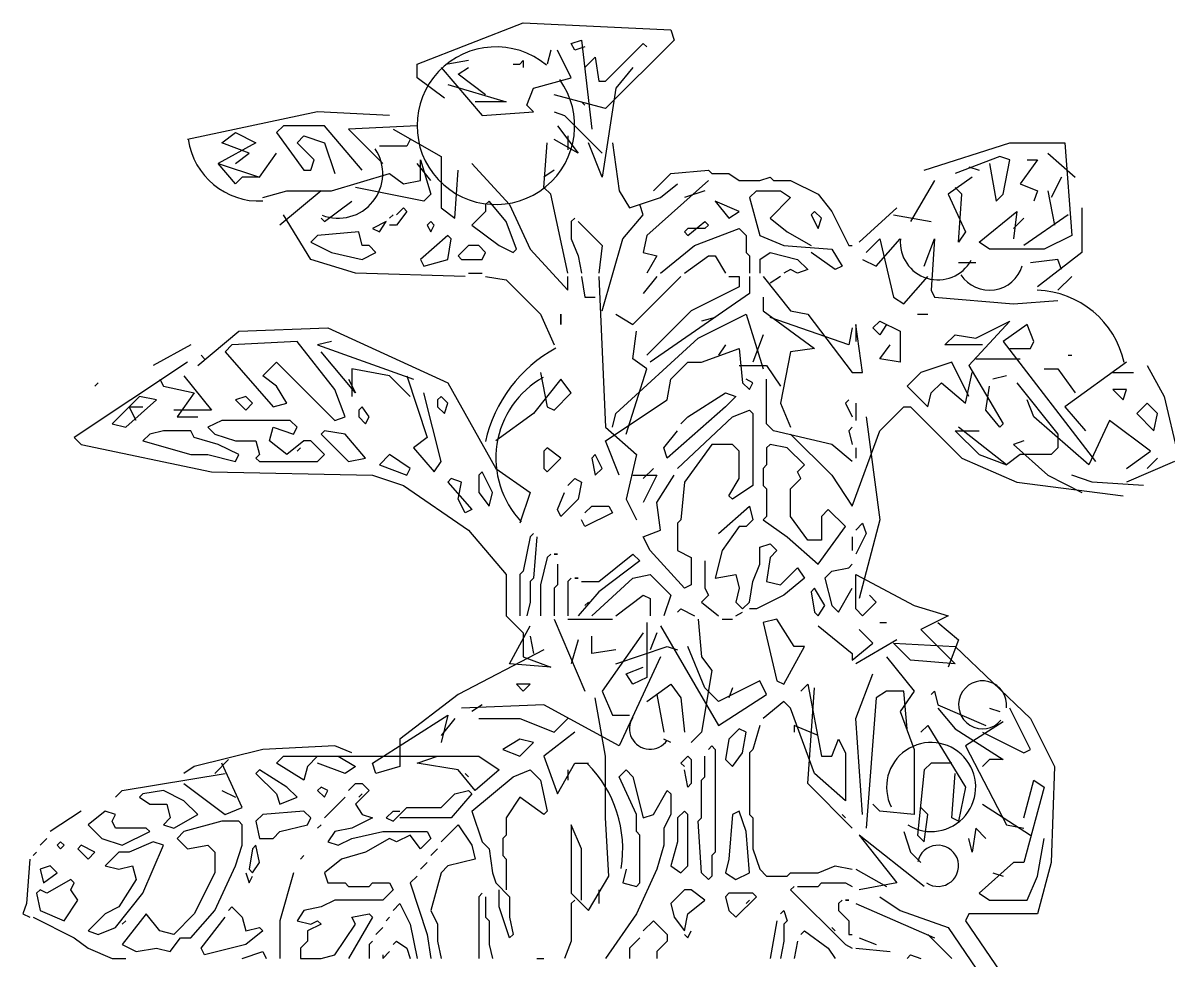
# Model space of a CAD drawing. Header units: millimetres. Extents: x 12377 to 30673, y 89761 to 101952.
# Drawn here: x 24635 to 25316, y 98455 to 99012 of the extents above; entities that cross this region are included whole.
import ezdxf

# ---------------------------------------------------------------- set-up
doc = ezdxf.new("R2010")
doc.units = ezdxf.units.MM

# ---------------------------------------------------------------- blocks, each defined once
blk = doc.blocks.new('A$C2EEF1A6D')
for p, q in [((234.35, 866.08), (297.52, 890.53)), ((297.52, 890.53), (385.15, 886.46)), ((385.15, 886.46), (387.19, 880.34)), ((326.05, 878.3), (332.17, 880.34)), ((332.17, 880.34), (338.28, 827.36)), ((387.19, 880.34), (346.43, 839.59)), ((313.83, 874.23), (311.79, 866.08)), ((326.05, 857.93), (317.9, 874.23)), ((328.09, 874.23), (326.05, 878.3)), ((334.2, 876.27), (328.09, 874.23)), ((346.43, 855.89), (368.85, 878.3)), ((368.85, 878.3), (370.89, 876.27)), ((234.35, 857.93), (234.35, 866.08)), ((264.92, 868.12), (252.69, 866.08)), ((291.41, 866.08), (295.49, 866.08)), ((295.49, 866.08), (297.52, 868.12)), ((297.52, 868.12), (297.52, 864.04)), ((334.2, 864.04), (340.32, 870.15)), ((340.32, 870.15), (342.36, 855.89)), ((248.62, 864.04), (273.07, 835.51)), ((258.8, 859.96), (264.92, 864.04)), ((275.11, 847.74), (258.8, 859.96)), ((362.73, 864.04), (352.54, 851.81)), ((250.65, 845.7), (234.35, 857.93)), ((252.69, 853.85), (287.33, 843.66)), ((299.56, 841.62), (303.64, 851.81)), ((303.64, 851.81), (326.05, 857.93)), ((342.36, 855.89), (346.43, 855.89)), ((352.54, 851.81), (344.39, 798.83)), ((346.43, 839.59), (315.86, 847.74)), ((175.25, 837.55), (97.82, 821.25)), ((218.05, 835.51), (175.25, 837.55)), ((287.33, 843.66), (268.99, 843.66)), ((273.07, 835.51), (303.64, 837.55)), ((303.64, 837.55), (299.56, 841.62)), ((315.86, 837.55), (321.98, 835.51)), ((332.17, 843.66), (334.2, 841.62)), ((321.98, 835.51), (344.39, 813.09)), ((118.19, 819.21), (126.35, 825.32)), ((126.35, 825.32), (138.57, 819.21)), ((154.88, 829.4), (150.8, 825.32)), ((150.8, 825.32), (167.1, 802.9)), ((179.33, 829.4), (154.88, 829.4)), ((201.75, 802.9), (179.33, 829.4)), ((234.35, 829.4), (193.59, 827.36)), ((193.59, 827.36), (213.97, 806.98)), ((220.09, 827.36), (248.62, 811.06)), ((317.9, 829.4), (330.13, 813.09)), ((138.57, 819.21), (116.16, 806.98)), ((134.5, 813.09), (118.19, 819.21)), ((163.03, 819.21), (167.1, 823.28)), ((173.22, 809.02), (163.03, 819.21)), ((167.1, 823.28), (179.33, 819.21)), ((179.33, 819.21), (185.44, 800.87)), ((228.24, 817.17), (211.93, 817.17)), ((230.27, 821.25), (228.24, 817.17)), ((309.75, 792.72), (311.79, 819.21)), ((330.13, 813.09), (315.86, 821.25)), ((324.01, 823.28), (324.01, 815.13)), ((344.39, 798.83), (336.24, 819.21)), ((350.51, 819.21), (354.58, 790.68)), ((535.95, 802.9), (586.89, 819.21)), ((586.89, 819.21), (619.5, 819.21)), ((619.5, 819.21), (623.58, 764.19)), ((126.35, 806.98), (134.5, 813.09)), ((140.61, 798.83), (150.8, 813.09)), ((248.62, 811.06), (248.62, 780.49)), ((580.78, 811.06), (554.29, 800.87)), ((586.89, 809.02), (580.78, 811.06)), ((609.31, 813.09), (625.61, 798.83)), ((126.35, 794.75), (116.16, 806.98)), ((116.16, 806.98), (140.61, 798.83)), ((171.18, 802.9), (173.22, 809.02)), ((242.5, 796.79), (234.35, 806.98)), ((236.39, 809.02), (242.5, 788.64)), ((236.39, 796.79), (236.39, 809.02)), ((266.96, 806.98), (289.37, 782.53)), ((562.44, 804.94), (568.55, 802.9)), ((574.67, 806.98), (578.74, 784.56)), ((582.82, 788.64), (586.89, 809.02)), ((603.2, 809.02), (593.01, 794.75)), ((597.08, 809.02), (603.2, 809.02)), ((130.42, 798.83), (126.35, 794.75)), ((140.61, 798.83), (130.42, 798.83)), ((167.1, 802.9), (171.18, 802.9)), ((183.4, 790.68), (218.05, 800.87)), ((218.05, 800.87), (226.2, 794.75)), ((226.2, 794.75), (236.39, 796.79)), ((256.77, 774.38), (258.8, 802.9)), ((315.86, 802.9), (309.75, 798.83)), ((407.57, 796.79), (370.89, 764.19)), ((374.96, 790.68), (385.15, 800.87)), ((385.15, 800.87), (407.57, 802.9)), ((407.57, 802.9), (409.6, 800.87)), ((409.6, 800.87), (419.79, 800.87)), ((419.79, 800.87), (425.91, 796.79)), ((425.91, 796.79), (438.13, 796.79)), ((438.13, 796.79), (444.25, 798.83)), ((444.25, 798.83), (446.28, 796.79)), ((446.28, 796.79), (456.47, 796.79)), ((456.47, 796.79), (472.78, 788.64)), ((542.06, 796.79), (527.8, 772.34)), ((564.48, 798.83), (550.21, 788.64)), ((617.46, 798.83), (611.35, 786.6)), ((142.65, 786.6), (156.91, 790.68)), ((177.29, 790.68), (152.84, 770.3)), ((156.91, 790.68), (183.4, 790.68)), ((238.43, 784.56), (197.67, 792.72)), ((313.83, 788.64), (309.75, 792.72)), ((354.58, 790.68), (360.7, 780.49)), ((379.04, 786.6), (389.23, 794.75)), ((405.53, 790.68), (393.3, 786.6)), ((432.02, 786.6), (436.1, 790.68)), ((436.1, 790.68), (450.36, 790.68)), ((450.36, 790.68), (456.47, 786.6)), ((558.37, 788.64), (554.29, 792.72)), ((593.01, 794.75), (603.2, 790.68)), ((603.2, 790.68), (601.16, 784.56)), ((609.31, 790.68), (613.39, 770.3)), ((179.33, 772.34), (195.63, 784.56)), ((242.5, 788.64), (238.43, 784.56)), ((277.14, 784.56), (275.11, 782.53)), ((287.33, 772.34), (277.14, 784.56)), ((324.01, 741.77), (313.83, 788.64)), ((360.7, 780.49), (379.04, 786.6)), ((425.91, 778.45), (411.64, 784.56)), ((411.64, 784.56), (419.79, 774.38)), ((432.02, 786.6), (438.13, 764.19)), ((456.47, 786.6), (444.25, 774.38)), ((472.78, 788.64), (480.93, 778.45)), ((550.21, 788.64), (560.4, 766.22)), ((556.33, 760.11), (558.37, 788.64)), ((578.74, 784.56), (582.82, 788.64)), ((171.18, 749.92), (154.88, 776.41)), ((220.09, 776.41), (218.05, 774.38)), ((218.05, 774.38), (220.09, 776.41)), ((222.12, 776.41), (226.2, 780.49)), ((228.24, 778.45), (222.12, 770.3)), ((226.2, 780.49), (228.24, 778.45)), ((248.62, 780.49), (256.77, 774.38)), ((275.11, 778.45), (266.96, 770.3)), ((275.11, 782.53), (275.11, 778.45)), ((289.37, 782.53), (301.6, 756.03)), ((356.62, 762.15), (368.85, 776.41)), ((368.85, 776.41), (366.81, 782.53)), ((419.79, 774.38), (425.91, 778.45)), ((470.74, 778.45), (468.7, 776.41)), ((468.7, 776.41), (472.78, 768.26)), ((474.81, 774.38), (470.74, 778.45)), ((480.93, 778.45), (491.12, 758.07)), ((519.65, 780.49), (497.23, 760.11)), ((517.61, 776.41), (540.02, 772.34)), ((568.55, 760.11), (590.97, 778.45)), ((590.97, 778.45), (588.93, 762.15)), ((621.54, 776.41), (595.05, 758.07)), ((629.69, 780.49), (629.69, 754)), ((177.29, 774.38), (179.33, 772.34)), ((216.01, 772.34), (207.86, 768.26)), ((211.93, 766.22), (216.01, 772.34)), ((222.12, 770.3), (218.05, 770.3)), ((242.5, 772.34), (240.46, 770.3)), ((240.46, 770.3), (242.5, 766.22)), ((244.54, 770.3), (242.5, 772.34)), ((242.5, 766.22), (244.54, 770.3)), ((266.96, 770.3), (283.26, 758.07)), ((293.45, 756.03), (287.33, 772.34)), ((328.09, 774.38), (326.05, 772.34)), ((326.05, 772.34), (328.09, 774.38)), ((326.05, 772.34), (326.05, 762.15)), ((330.13, 772.34), (344.39, 758.07)), ((395.34, 764.19), (405.53, 772.34)), ((405.53, 772.34), (407.57, 770.3)), ((407.57, 770.3), (405.53, 768.26)), ((444.25, 774.38), (454.44, 766.22)), ((472.78, 768.26), (474.81, 774.38)), ((595.05, 774.38), (588.93, 768.26)), ((175.25, 764.19), (171.18, 760.11)), ((199.71, 766.22), (175.25, 764.19)), ((201.75, 758.07), (199.71, 766.22)), ((207.86, 768.26), (211.93, 766.22)), ((252.69, 764.19), (236.39, 749.92)), ((254.73, 762.15), (252.69, 764.19)), ((370.89, 764.19), (368.85, 754)), ((395.34, 768.26), (393.3, 766.22)), ((393.3, 766.22), (395.34, 764.19)), ((405.53, 768.26), (395.34, 768.26)), ((399.41, 758.07), (425.91, 768.26)), ((425.91, 768.26), (429.98, 764.19)), ((429.98, 764.19), (429.98, 754)), ((438.13, 764.19), (452.4, 758.07)), ((454.44, 766.22), (468.7, 758.07)), ((560.4, 766.22), (556.33, 760.11)), ((623.58, 764.19), (607.27, 756.03)), ((171.18, 760.11), (183.4, 754)), ((205.82, 758.07), (201.75, 758.07)), ((209.9, 754), (205.82, 758.07)), ((252.69, 749.92), (254.73, 762.15)), ((264.92, 758.07), (258.8, 751.96)), ((271.03, 758.07), (264.92, 758.07)), ((275.11, 754), (271.03, 758.07)), ((283.26, 758.07), (291.41, 754)), ((291.41, 754), (293.45, 756.03)), ((301.6, 756.03), (324.01, 731.58)), ((326.05, 762.15), (330.13, 751.96)), ((344.39, 758.07), (342.36, 741.77)), ((344.39, 719.35), (356.62, 762.15)), ((379.04, 741.77), (399.41, 758.07)), ((452.4, 758.07), (480.93, 756.03)), ((480.93, 756.03), (487.04, 745.85)), ((491.12, 758.07), (493.15, 758.07)), ((501.31, 754), (509.46, 762.15)), ((507.42, 745.85), (521.68, 762.15)), ((509.46, 762.15), (517.61, 727.51)), ((535.95, 745.85), (542.06, 762.15)), ((542.06, 762.15), (540.02, 731.58)), ((574.67, 756.03), (568.55, 760.11)), ((607.27, 756.03), (574.67, 756.03)), ((197.67, 741.77), (171.18, 749.92)), ((183.4, 754), (201.75, 749.92)), ((201.75, 749.92), (209.9, 754)), ((236.39, 749.92), (238.43, 745.85)), ((238.43, 745.85), (252.69, 749.92)), ((258.8, 751.96), (260.84, 749.92)), ((260.84, 749.92), (273.07, 749.92)), ((273.07, 749.92), (275.11, 754)), ((330.13, 751.96), (332.17, 741.77)), ((368.85, 754), (377, 751.96)), ((377, 751.96), (370.89, 741.77)), ((393.3, 741.77), (407.57, 751.96)), ((407.57, 751.96), (411.64, 751.96)), ((411.64, 751.96), (417.76, 741.77)), ((429.98, 754), (432.02, 751.96)), ((432.02, 751.96), (432.02, 741.77)), ((438.13, 749.92), (444.25, 754)), ((438.13, 749.92), (438.13, 741.77)), ((444.25, 754), (460.55, 749.92)), ((460.55, 749.92), (466.66, 743.81)), ((482.97, 743.81), (468.7, 754)), ((499.27, 749.92), (507.42, 745.85)), ((615.42, 749.92), (599.12, 747.88)), ((629.69, 754), (603.2, 733.62)), ((617.46, 743.81), (615.42, 749.92)), ((456.47, 743.81), (452.4, 741.77)), ((460.55, 741.77), (456.47, 743.81)), ((466.66, 743.81), (460.55, 741.77)), ((487.04, 745.85), (482.97, 743.81)), ((566.52, 747.88), (556.33, 747.88)), ((262.88, 739.73), (197.67, 741.77)), ((264.92, 741.77), (273.07, 741.77)), ((275.11, 739.73), (287.33, 737.69)), ((287.33, 737.69), (307.71, 717.32)), ((324.01, 731.58), (324.01, 739.73)), ((332.17, 739.73), (334.2, 727.51)), ((342.36, 739.73), (346.43, 650.07)), ((362.73, 711.2), (391.26, 739.73)), ((377, 739.73), (368.85, 729.54)), ((419.79, 739.73), (425.91, 739.73)), ((425.91, 739.73), (425.91, 733.62)), ((432.02, 739.73), (432.02, 729.54)), ((440.17, 739.73), (456.47, 719.35)), ((450.36, 739.73), (444.25, 735.66)), ((523.72, 723.43), (537.99, 739.73)), ((623.58, 739.73), (615.42, 731.58)), ((432.02, 729.54), (372.92, 688.79)), ((425.91, 733.62), (397.38, 719.35)), ((540.02, 731.58), (542.06, 727.51)), ((334.2, 727.51), (340.32, 727.51)), ((440.17, 727.51), (440.17, 719.35)), ((517.61, 727.51), (523.72, 723.43)), ((542.06, 727.51), (588.93, 723.43)), ((588.93, 723.43), (615.42, 725.47)), ((307.71, 717.32), (315.86, 698.98)), ((319.94, 717.32), (319.94, 711.2)), ((319.94, 711.2), (319.94, 717.32)), ((352.54, 717.32), (362.73, 711.2)), ((397.38, 719.35), (370.89, 692.86)), ((401.45, 703.05), (429.98, 717.32)), ((411.64, 715.28), (403.49, 713.24)), ((429.98, 717.32), (440.17, 684.71)), ((440.17, 719.35), (470.74, 696.94)), ((491.12, 698.98), (444.25, 715.28)), ((456.47, 719.35), (466.66, 717.32)), ((466.66, 717.32), (493.15, 682.67)), ((531.87, 717.32), (537.99, 717.32)), ((128.38, 707.13), (181.37, 709.16)), ((181.37, 709.16), (252.69, 676.56)), ((493.15, 709.16), (491.12, 698.98)), ((499.27, 682.67), (495.19, 711.2)), ((495.19, 711.2), (495.19, 701.01)), ((505.38, 709.16), (509.46, 713.24)), ((509.46, 705.09), (505.38, 709.16)), ((509.46, 713.24), (521.68, 707.13)), ((513.53, 711.2), (509.46, 705.09)), ((586.89, 713.24), (562.44, 686.75)), ((566.52, 703.05), (586.89, 713.24)), ((597.08, 711.2), (582.82, 701.01)), ((601.16, 701.01), (597.08, 711.2)), ((103.93, 686.75), (128.38, 707.13)), ((352.54, 658.22), (401.45, 703.05)), ((362.73, 690.82), (364.77, 707.13)), ((440.17, 705.09), (434.06, 688.79)), ((521.68, 707.13), (521.68, 688.79)), ((548.18, 698.98), (554.29, 705.09)), ((554.29, 705.09), (566.52, 703.05)), ((99.85, 698.98), (77.44, 686.75)), ((124.31, 698.98), (120.23, 694.9)), ((120.23, 694.9), (148.76, 662.29)), ((163.03, 701.01), (124.31, 698.98)), ((185.44, 672.48), (163.03, 701.01)), ((183.4, 701.01), (175.25, 698.98)), ((175.25, 698.98), (232.31, 678.6)), ((197.67, 670.45), (177.29, 694.9)), ((403.49, 688.79), (425.91, 696.94)), ((417.76, 698.98), (413.68, 692.86)), ((425.91, 696.94), (427.94, 676.56)), ((456.47, 694.9), (450.36, 664.33)), ((470.74, 696.94), (456.47, 694.9)), ((509.46, 690.82), (515.57, 698.98)), ((570.59, 698.98), (548.18, 698.98)), ((582.82, 701.01), (637.84, 629.69)), ((586.89, 696.94), (599.12, 696.94)), ((599.12, 696.94), (601.16, 701.01)), ((97.82, 688.79), (30.57, 643.95)), ((105.97, 692.86), (108.01, 690.82)), ((142.65, 680.63), (150.8, 688.79)), ((150.8, 688.79), (185.44, 654.14)), ((370.89, 684.71), (362.73, 690.82)), ((385.15, 678.6), (395.34, 688.79)), ((395.34, 688.79), (403.49, 688.79)), ((521.68, 688.79), (509.46, 690.82)), ((552.25, 688.79), (533.91, 682.67)), ((562.44, 668.41), (552.25, 688.79)), ((566.52, 690.82), (593.01, 690.82)), ((656.18, 688.79), (619.5, 662.29)), ((621.54, 692.86), (623.58, 692.86)), ((218.05, 680.63), (195.63, 684.71)), ((195.63, 684.71), (195.63, 668.41)), ((307.71, 682.67), (311.79, 662.29)), ((358.66, 645.99), (370.89, 684.71)), ((425.91, 686.75), (442.21, 686.75)), ((442.21, 686.75), (450.36, 674.52)), ((493.15, 682.67), (499.27, 682.67)), ((533.91, 682.67), (525.76, 674.52)), ((560.4, 664.33), (564.48, 682.67)), ((562.44, 686.75), (582.82, 652.11)), ((607.27, 684.71), (615.42, 684.71)), ((615.42, 684.71), (625.61, 670.45)), ((648.03, 682.67), (660.26, 682.67)), ((668.41, 686.75), (678.6, 668.41)), ((42.79, 674.52), (44.83, 676.56)), ((81.51, 678.6), (83.55, 674.52)), ((83.55, 674.52), (101.89, 670.45)), ((95.78, 680.63), (112.08, 660.26)), ((150.8, 674.52), (142.65, 680.63)), ((156.91, 664.33), (150.8, 674.52)), ((193.59, 678.6), (197.67, 670.45)), ((230.27, 668.41), (218.05, 680.63)), ((228.24, 680.63), (240.46, 643.95)), ((252.69, 676.56), (281.22, 625.61)), ((319.94, 678.6), (303.64, 658.22)), ((326.05, 670.45), (319.94, 678.6)), ((383.11, 666.37), (385.15, 678.6)), ((427.94, 676.56), (432.02, 672.48)), ((434.06, 676.56), (429.98, 678.6)), ((432.02, 672.48), (434.06, 676.56)), ((442.21, 652.11), (442.21, 678.6)), ((525.76, 674.52), (537.99, 662.29)), ((540.02, 670.45), (546.14, 676.56)), ((546.14, 676.56), (560.4, 664.33)), ((572.63, 660.26), (574.67, 674.52)), ((584.86, 680.63), (576.71, 678.6)), ((590.97, 676.56), (615.42, 645.99)), ((69.29, 668.41), (52.98, 652.11)), ((79.48, 666.37), (69.29, 668.41)), ((101.89, 670.45), (91.7, 656.18)), ((132.46, 668.41), (126.35, 666.37)), ((136.53, 664.33), (132.46, 668.41)), ((191.56, 656.18), (185.44, 672.48)), ((248.62, 629.69), (238.43, 670.45)), ((248.62, 668.41), (246.58, 666.37)), ((252.69, 664.33), (248.62, 668.41)), ((315.86, 660.26), (326.05, 670.45)), ((395.34, 656.18), (417.76, 670.45)), ((417.76, 670.45), (423.87, 668.41)), ((423.87, 668.41), (417.76, 662.29)), ((537.99, 662.29), (540.02, 670.45)), ((656.18, 672.48), (648.03, 672.48)), ((648.03, 672.48), (654.14, 666.37)), ((654.14, 666.37), (656.18, 672.48)), ((678.6, 668.41), (686.75, 633.76)), ((61.13, 650.07), (79.48, 666.37)), ((63.17, 662.29), (71.32, 662.29)), ((67.25, 654.14), (63.17, 662.29)), ((126.35, 666.37), (132.46, 660.26)), ((132.46, 660.26), (136.53, 664.33)), ((148.76, 662.29), (156.91, 664.33)), ((201.75, 662.29), (199.71, 660.26)), ((205.82, 656.18), (201.75, 662.29)), ((246.58, 666.37), (246.58, 662.29)), ((246.58, 662.29), (250.65, 658.22)), ((250.65, 658.22), (252.69, 664.33)), ((311.79, 662.29), (315.86, 660.26)), ((346.43, 641.92), (383.11, 666.37)), ((417.76, 662.29), (383.11, 631.73)), ((450.36, 664.33), (456.47, 650.07)), ((491.12, 666.37), (489.08, 664.33)), ((489.08, 664.33), (491.12, 666.37)), ((489.08, 664.33), (493.15, 656.18)), ((495.19, 664.33), (495.19, 654.14)), ((509.46, 648.03), (523.72, 662.29)), ((523.72, 662.29), (527.8, 662.29)), ((527.8, 662.29), (558.37, 631.73)), ((601.16, 656.18), (597.08, 666.37)), ((619.5, 662.29), (631.73, 648.03)), ((668.41, 664.33), (662.29, 658.22)), ((674.52, 658.22), (668.41, 664.33)), ((112.08, 660.26), (89.66, 660.26)), ((91.7, 656.18), (103.93, 656.18)), ((118.19, 654.14), (110.04, 650.07)), ((158.95, 654.14), (118.19, 654.14)), ((163.03, 650.07), (158.95, 654.14)), ((185.44, 654.14), (191.56, 656.18)), ((199.71, 660.26), (199.71, 656.18)), ((199.71, 656.18), (203.78, 652.11)), ((203.78, 652.11), (205.82, 656.18)), ((303.64, 658.22), (281.22, 641.92)), ((350.51, 650.07), (352.54, 658.22)), ((389.23, 625.61), (421.83, 656.18)), ((391.26, 652.11), (395.34, 656.18)), ((421.83, 656.18), (432.02, 660.26)), ((432.02, 660.26), (434.06, 658.22)), ((434.06, 658.22), (434.06, 615.42)), ((501.31, 656.18), (509.46, 595.05)), ((580.78, 650.07), (572.63, 660.26)), ((633.77, 627.65), (601.16, 656.18)), ((645.99, 654.14), (633.77, 627.65)), ((670.45, 635.8), (645.99, 654.14)), ((662.29, 658.22), (672.48, 648.03)), ((672.48, 648.03), (674.52, 658.22)), ((52.98, 652.11), (61.13, 650.07)), ((83.55, 648.03), (75.4, 645.99)), ((99.85, 648.03), (83.55, 648.03)), ((101.89, 643.95), (99.85, 648.03)), ((110.04, 650.07), (114.12, 645.99)), ((146.72, 641.92), (148.76, 650.07)), ((148.76, 650.07), (160.99, 645.99)), ((160.99, 645.99), (163.03, 650.07)), ((179.33, 648.03), (177.29, 645.99)), ((191.56, 645.99), (179.33, 648.03)), ((346.43, 650.07), (364.77, 633.76)), ((381.07, 637.84), (389.23, 648.03)), ((446.28, 648.03), (442.21, 652.11)), ((480.93, 639.88), (446.28, 648.03)), ((493.15, 650.07), (491.12, 648.03)), ((491.12, 648.03), (493.15, 650.07)), ((491.12, 648.03), (493.15, 639.88)), ((493.15, 603.2), (509.46, 648.03)), ((554.29, 648.03), (568.55, 633.76)), ((554.29, 648.03), (568.55, 648.03)), ((584.86, 627.65), (556.33, 650.07)), ((582.82, 652.11), (580.78, 650.07)), ((30.57, 643.95), (34.64, 639.88)), ((75.4, 645.99), (71.32, 641.92)), ((71.32, 641.92), (99.85, 633.76)), ((116.16, 639.88), (101.89, 643.95)), ((114.12, 645.99), (126.35, 641.92)), ((126.35, 641.92), (138.57, 641.92)), ((138.57, 641.92), (140.61, 633.76)), ((156.91, 633.76), (146.72, 641.92)), ((167.1, 641.92), (156.91, 633.76)), ((171.18, 641.92), (167.1, 641.92)), ((179.33, 633.76), (171.18, 641.92)), ((177.29, 645.99), (193.59, 629.69)), ((203.78, 631.73), (191.56, 645.99)), ((240.46, 643.95), (232.31, 637.84)), ((354.58, 621.54), (346.43, 641.92)), ((456.47, 645.99), (480.93, 621.54)), ((595.05, 641.92), (588.93, 639.88)), ((615.42, 645.99), (615.42, 637.84)), ((34.64, 639.88), (112.08, 623.58)), ((99.85, 633.76), (110.04, 633.76)), ((110.04, 633.76), (126.35, 629.69)), ((128.38, 633.76), (116.16, 639.88)), ((126.35, 629.69), (128.38, 633.76)), ((140.61, 633.76), (138.57, 631.73)), ((165.06, 637.84), (163.03, 635.8)), ((163.03, 635.8), (165.06, 637.84)), ((175.25, 629.69), (179.33, 633.76)), ((218.05, 633.76), (211.93, 627.65)), ((230.27, 625.61), (218.05, 633.76)), ((232.31, 637.84), (244.54, 623.58)), ((311.79, 637.84), (309.75, 635.8)), ((309.75, 635.8), (309.75, 625.61)), ((319.94, 631.73), (311.79, 637.84)), ((340.32, 633.76), (338.28, 631.73)), ((344.39, 625.61), (340.32, 633.76)), ((364.77, 633.76), (358.66, 607.27)), ((383.11, 631.73), (381.07, 637.84)), ((409.6, 639.88), (393.3, 617.46)), ((421.83, 639.88), (409.6, 639.88)), ((425.91, 635.8), (421.83, 639.88)), ((425.91, 619.5), (425.91, 635.8)), ((444.25, 639.88), (442.21, 637.84)), ((442.21, 637.84), (442.21, 627.65)), ((454.44, 637.84), (444.25, 639.88)), ((464.63, 627.65), (454.44, 637.84)), ((493.15, 629.69), (480.93, 639.88)), ((495.19, 637.84), (495.19, 631.73)), ((568.55, 633.76), (584.86, 627.65)), ((593.01, 633.76), (584.86, 627.65)), ((588.93, 639.88), (609.31, 621.54)), ((605.24, 633.76), (593.01, 633.76)), ((611.35, 633.76), (605.24, 633.76)), ((615.42, 637.84), (611.35, 633.76)), ((656.18, 625.61), (670.45, 635.8)), ((138.57, 631.73), (140.61, 629.69)), ((140.61, 629.69), (175.25, 629.69)), ((193.59, 629.69), (203.78, 631.73)), ((211.93, 627.65), (228.24, 621.54)), ((244.54, 623.58), (248.62, 629.69)), ((311.79, 623.58), (319.94, 631.73)), ((338.28, 631.73), (340.32, 621.54)), ((442.21, 627.65), (440.17, 625.61)), ((460.55, 623.58), (464.63, 627.65)), ((558.37, 631.73), (590.97, 617.46)), ((684.71, 629.69), (656.18, 617.46)), ((674.52, 631.73), (668.41, 625.61)), ((112.08, 623.58), (207.86, 621.54)), ((207.86, 621.54), (226.2, 615.42)), ((228.24, 621.54), (230.27, 625.61)), ((273.07, 623.58), (271.03, 621.54)), ((271.03, 621.54), (271.03, 611.35)), ((279.18, 611.35), (273.07, 623.58)), ((281.22, 625.61), (301.6, 611.35)), ((309.75, 625.61), (311.79, 623.58)), ((340.32, 621.54), (344.39, 625.61)), ((362.73, 621.54), (377, 621.54)), ((374.96, 625.61), (368.85, 619.5)), ((377, 621.54), (368.85, 605.24)), ((377, 605.24), (387.19, 621.54)), ((440.17, 625.61), (440.17, 615.42)), ((462.59, 619.5), (460.55, 623.58)), ((480.93, 621.54), (493.15, 603.2)), ((609.31, 621.54), (629.69, 611.35)), ((635.8, 617.46), (623.58, 621.54)), ((226.2, 615.42), (264.92, 588.93)), ((254.73, 619.5), (252.69, 617.46)), ((252.69, 617.46), (266.96, 601.16)), ((260.84, 617.46), (254.73, 619.5)), ((258.8, 607.27), (260.84, 617.46)), ((324.01, 615.42), (328.09, 619.5)), ((328.09, 619.5), (332.17, 617.46)), ((332.17, 617.46), (330.13, 607.27)), ((393.3, 617.46), (391.26, 595.05)), ((419.79, 609.31), (425.91, 619.5)), ((434.06, 615.42), (421.83, 607.27)), ((440.17, 615.42), (442.21, 613.39)), ((442.21, 613.39), (442.21, 597.08)), ((456.47, 613.39), (462.59, 619.5)), ((456.47, 597.08), (456.47, 613.39)), ((590.97, 617.46), (654.14, 609.31)), ((666.37, 615.42), (635.8, 617.46)), ((262.88, 599.12), (258.8, 607.27)), ((271.03, 611.35), (277.14, 603.2)), ((277.14, 603.2), (279.18, 611.35)), ((301.6, 611.35), (295.49, 593.01)), ((317.9, 601.16), (321.98, 611.35)), ((330.13, 607.27), (319.94, 597.08)), ((358.66, 607.27), (364.77, 595.05)), ((421.83, 607.27), (419.79, 609.31)), ((266.96, 601.16), (262.88, 599.12)), ((319.94, 597.08), (317.9, 601.16)), ((334.2, 599.12), (338.28, 603.2)), ((338.28, 603.2), (348.47, 603.2)), ((348.47, 603.2), (350.51, 599.12)), ((379.04, 588.93), (377, 605.24)), ((413.68, 586.89), (432.02, 603.2)), ((432.02, 603.2), (434.06, 595.05)), ((478.89, 601.16), (474.81, 597.08)), ((489.08, 590.97), (478.89, 601.16)), ((334.2, 590.97), (332.17, 595.05)), ((350.51, 599.12), (334.2, 590.97)), ((391.26, 595.05), (389.23, 593.01)), ((389.23, 593.01), (389.23, 576.71)), ((434.06, 595.05), (429.98, 590.97)), ((442.21, 597.08), (440.17, 595.05)), ((440.17, 595.05), (454.44, 584.86)), ((466.66, 582.82), (456.47, 597.08)), ((474.81, 597.08), (474.81, 582.82)), ((495.19, 588.93), (499.27, 593.01)), ((509.46, 595.05), (497.23, 548.18)), ((499.27, 593.01), (501.31, 586.89)), ((264.92, 588.93), (287.33, 562.44)), ((303.64, 586.89), (301.6, 584.86)), ((301.6, 584.86), (303.64, 586.89)), ((368.85, 584.86), (379.04, 588.93)), ((425.91, 590.97), (415.72, 576.71)), ((429.98, 590.97), (425.91, 590.97)), ((472.78, 568.55), (489.08, 590.97)), ((501.31, 586.89), (495.19, 574.67)), ((301.6, 584.86), (297.52, 564.48)), ((305.67, 584.86), (303.64, 560.4)), ((372.92, 576.71), (368.85, 584.86)), ((438.13, 578.74), (444.25, 580.78)), ((444.25, 580.78), (448.32, 576.71)), ((454.44, 584.86), (472.78, 568.55)), ((474.81, 582.82), (466.66, 582.82)), ((493.15, 584.86), (493.15, 576.71)), ((311.79, 572.63), (307.71, 556.33)), ((313.83, 574.67), (311.79, 572.63)), ((311.79, 572.63), (313.83, 574.67)), ((317.9, 574.67), (315.86, 574.67)), ((315.86, 574.67), (317.9, 574.67)), ((342.36, 558.37), (362.73, 574.67)), ((362.73, 574.67), (366.81, 570.59)), ((393.3, 554.29), (372.92, 576.71)), ((389.23, 576.71), (397.38, 572.63)), ((397.38, 572.63), (397.38, 556.33)), ((415.72, 576.71), (411.64, 560.4)), ((438.13, 568.55), (438.13, 578.74)), ((444.25, 572.63), (442.21, 558.37)), ((448.32, 576.71), (444.25, 572.63)), ((317.9, 568.55), (317.9, 556.33)), ((366.81, 570.59), (342.36, 552.25)), ((405.53, 570.59), (405.53, 554.29)), ((434.06, 558.37), (438.13, 568.55)), ((450.36, 556.33), (460.55, 566.52)), ((460.55, 566.52), (464.63, 560.4)), ((480.93, 564.48), (491.12, 566.52)), ((491.12, 566.52), (493.15, 568.55)), ((287.33, 562.44), (287.33, 537.99)), ((297.52, 564.48), (295.49, 562.44)), ((295.49, 562.44), (295.49, 537.99)), ((303.64, 560.4), (301.6, 558.37)), ((301.6, 558.37), (301.6, 546.14)), ((326.05, 560.4), (324.01, 558.37)), ((324.01, 558.37), (326.05, 560.4)), ((324.01, 558.37), (324.01, 537.99)), ((330.13, 560.4), (328.09, 560.4)), ((328.09, 560.4), (330.13, 560.4)), ((332.17, 558.37), (342.36, 558.37)), ((338.28, 537.99), (362.73, 560.4)), ((362.73, 560.4), (372.92, 562.44)), ((372.92, 562.44), (385.15, 550.21)), ((411.64, 560.4), (423.87, 562.44)), ((423.87, 562.44), (425.91, 554.29)), ((432.02, 546.14), (434.06, 558.37)), ((442.21, 558.37), (450.36, 556.33)), ((464.63, 560.4), (452.4, 550.21)), ((476.85, 560.4), (480.93, 564.48)), ((476.85, 560.4), (480.93, 544.1)), ((495.19, 562.44), (529.84, 544.1)), ((495.19, 542.06), (495.19, 562.44)), ((307.71, 556.33), (307.71, 537.99)), ((317.9, 556.33), (315.86, 554.29)), ((315.86, 554.29), (315.86, 537.99)), ((342.36, 552.25), (330.13, 537.99)), ((397.38, 556.33), (393.3, 554.29)), ((405.53, 554.29), (407.57, 550.21)), ((425.91, 554.29), (423.87, 546.14)), ((470.74, 554.29), (468.7, 552.25)), ((468.7, 552.25), (470.74, 540.02)), ((476.85, 544.1), (470.74, 554.29)), ((485, 540.02), (493.15, 554.29)), ((301.6, 546.14), (299.56, 537.99)), ((336.24, 546.14), (334.2, 544.1)), ((334.2, 544.1), (336.24, 546.14)), ((352.54, 537.99), (368.85, 550.21)), ((368.85, 550.21), (372.92, 548.18)), ((372.92, 548.18), (372.92, 537.99)), ((385.15, 550.21), (381.07, 537.99)), ((407.57, 550.21), (403.49, 546.14)), ((403.49, 546.14), (413.68, 537.99)), ((423.87, 546.14), (427.94, 542.06)), ((427.94, 542.06), (432.02, 546.14)), ((452.4, 550.21), (436.1, 542.06)), ((507.42, 546.14), (499.27, 537.99)), ((503.34, 550.21), (507.42, 546.14)), ((287.33, 537.99), (297.52, 527.8)), ((389.23, 540.02), (391.26, 542.06)), ((391.26, 542.06), (399.41, 537.99)), ((423.87, 537.99), (427.94, 540.02)), ((436.1, 542.06), (432.02, 542.06)), ((470.74, 540.02), (472.78, 537.99)), ((472.78, 537.99), (476.85, 544.1)), ((480.93, 544.1), (485, 540.02)), ((499.27, 537.99), (495.19, 542.06)), ((529.84, 544.1), (550.21, 537.99)), ((550.21, 537.99), (533.91, 529.84)), ((289.37, 509.46), (301.6, 531.87)), ((315.86, 535.95), (334.2, 493.15)), ((324.01, 535.95), (350.51, 535.95)), ((370.89, 533.91), (370.89, 501.31)), ((379.04, 531.87), (413.68, 472.78)), ((401.45, 535.95), (403.49, 513.53)), ((415.72, 535.95), (421.83, 535.95)), ((448.32, 535.95), (440.17, 533.91)), ((440.17, 533.91), (448.32, 499.27)), ((458.51, 519.65), (448.32, 535.95)), ((472.78, 531.87), (493.15, 515.57)), ((509.46, 533.91), (513.53, 533.91)), ((544.1, 533.91), (556.33, 523.72)), ((297.52, 527.8), (297.52, 513.53)), ((301.6, 525.76), (303.64, 515.57)), ((338.28, 515.57), (338.28, 525.76)), ((368.85, 527.8), (344.39, 493.15)), ((377, 527.8), (372.92, 517.61)), ((505.38, 521.68), (497.23, 529.84)), ((533.91, 529.84), (554.29, 509.46)), ((309.75, 517.61), (258.8, 491.12)), ((330.13, 523.72), (326.05, 509.46)), ((352.54, 517.61), (338.28, 515.57)), ((352.54, 509.46), (383.11, 519.65)), ((383.11, 519.65), (389.23, 517.61)), ((405.53, 495.19), (395.34, 519.65)), ((452.4, 497.23), (464.63, 519.65)), ((464.63, 519.65), (458.51, 519.65)), ((493.15, 511.5), (505.38, 521.68)), ((519.65, 523.72), (495.19, 509.46)), ((517.61, 521.68), (554.29, 519.65)), ((527.8, 511.5), (517.61, 521.68)), ((556.33, 523.72), (550.21, 507.42)), ((554.29, 519.65), (599.12, 476.85)), ((297.52, 513.53), (313.83, 507.42)), ((379.04, 513.53), (354.58, 460.55)), ((403.49, 513.53), (409.6, 505.38)), ((493.15, 515.57), (493.15, 511.5)), ((513.53, 513.53), (529.84, 493.15)), ((554.29, 509.46), (527.8, 511.5)), ((313.83, 507.42), (289.37, 509.46)), ((358.66, 503.34), (368.85, 507.42)), ((409.6, 505.38), (403.49, 468.7)), ((301.6, 497.23), (293.45, 497.23)), ((293.45, 497.23), (297.52, 493.15)), ((297.52, 493.15), (301.6, 497.23)), ((362.73, 497.23), (358.66, 503.34)), ((370.89, 501.31), (362.73, 497.23)), ((370.89, 487.04), (385.15, 497.23)), ((385.15, 497.23), (391.26, 489.08)), ((438.13, 499.27), (413.68, 487.04)), ((442.21, 491.12), (438.13, 499.27)), ((448.32, 499.27), (452.4, 497.23)), ((462.59, 493.15), (466.66, 497.23)), ((466.66, 497.23), (474.81, 454.44)), ((495.19, 476.85), (505.38, 503.34)), ((258.8, 491.12), (224.16, 464.63)), ((344.39, 493.15), (350.51, 478.89)), ((377, 491.12), (381.07, 468.7)), ((413.68, 487.04), (405.53, 495.19)), ((413.68, 472.78), (442.21, 491.12)), ((421.83, 495.19), (419.79, 489.08)), ((466.66, 438.13), (470.74, 495.19)), ((513.53, 493.15), (507.42, 489.08)), ((523.72, 493.15), (513.53, 493.15)), ((529.84, 493.15), (521.68, 480.93)), ((525.76, 470.74), (523.72, 493.15)), ((540.02, 491.12), (542.06, 493.15)), ((542.06, 493.15), (544.1, 485)), ((309.75, 485), (260.84, 482.97)), ((273.07, 485), (266.96, 480.93)), ((354.58, 460.55), (309.75, 485)), ((346.43, 454.44), (340.32, 489.08)), ((391.26, 489.08), (393.3, 468.7)), ((452.4, 487.04), (440.17, 476.85)), ((456.47, 482.97), (452.4, 487.04)), ((507.42, 489.08), (501.31, 411.64)), ((544.1, 485), (572.63, 472.78)), ((207.86, 450.36), (252.69, 478.89)), ((252.69, 478.89), (248.62, 462.59)), ((256.77, 476.85), (248.62, 466.66)), ((271.03, 476.85), (295.49, 476.85)), ((295.49, 476.85), (315.86, 468.7)), ((315.86, 468.7), (324.01, 476.85)), ((350.51, 478.89), (360.7, 478.89)), ((470.74, 444.25), (456.47, 482.97)), ((499.27, 419.79), (495.19, 476.85)), ((521.68, 480.93), (529.84, 458.51)), ((544.1, 482.97), (554.29, 470.74)), ((574.67, 482.97), (580.78, 480.93)), ((599.12, 458.51), (586.89, 482.97)), ((599.12, 476.85), (613.39, 448.32)), ((425.91, 470.74), (419.79, 464.63)), ((429.98, 468.7), (425.91, 470.74)), ((438.13, 472.78), (434.06, 458.51)), ((472.78, 466.66), (458.51, 472.78)), ((458.51, 472.78), (458.51, 468.7)), ((533.91, 468.7), (537.99, 472.78)), ((537.99, 472.78), (560.4, 436.1)), ((554.29, 470.74), (582.82, 452.4)), ((582.82, 474.81), (560.4, 460.55)), ((224.16, 464.63), (224.16, 448.32)), ((295.49, 464.63), (285.3, 458.51)), ((303.64, 462.59), (295.49, 464.63)), ((328.09, 468.7), (309.75, 454.44)), ((385.15, 462.59), (381.07, 464.63)), ((403.49, 468.7), (397.38, 462.59)), ((419.79, 464.63), (417.76, 452.4)), ((427.94, 456.47), (429.98, 468.7)), ((480.93, 454.44), (485, 464.63)), ((485, 464.63), (489.08, 456.47)), ((570.59, 468.7), (595.05, 456.47)), ((142.65, 458.51), (101.89, 448.32)), ((185.44, 460.55), (142.65, 458.51)), ((195.63, 456.47), (185.44, 460.55)), ((285.3, 458.51), (295.49, 454.44)), ((295.49, 454.44), (303.64, 462.59)), ((407.57, 458.51), (409.6, 460.55)), ((409.6, 460.55), (411.64, 458.51)), ((411.64, 458.51), (411.64, 397.38)), ((421.83, 448.32), (427.94, 456.47)), ((434.06, 458.51), (432.02, 456.47)), ((432.02, 456.47), (432.02, 419.79)), ((489.08, 456.47), (489.08, 427.94)), ((529.84, 458.51), (529.84, 419.79)), ((560.4, 460.55), (584.86, 413.68)), ((595.05, 456.47), (599.12, 458.51)), ((122.27, 452.4), (114.12, 444.25)), ((130.42, 423.87), (118.19, 450.36)), ((150.8, 450.36), (154.88, 454.44)), ((167.1, 440.17), (150.8, 450.36)), ((154.88, 454.44), (271.03, 454.44)), ((175.25, 454.44), (169.14, 448.32)), ((191.56, 444.25), (175.25, 450.36)), ((187.48, 454.44), (197.67, 448.32)), ((209.9, 444.25), (207.86, 450.36)), ((234.35, 450.36), (246.58, 454.44)), ((258.8, 446.28), (234.35, 450.36)), ((271.03, 454.44), (283.26, 446.28)), ((309.75, 454.44), (317.9, 432.02)), ((317.9, 432.02), (328.09, 450.36)), ((328.09, 450.36), (336.24, 450.36)), ((346.43, 417.75), (346.43, 454.44)), ((391.26, 450.36), (395.34, 454.44)), ((393.3, 448.32), (391.26, 450.36)), ((391.26, 450.36), (393.3, 448.32)), ((395.34, 454.44), (397.38, 452.4)), ((397.38, 452.4), (397.38, 438.13)), ((405.53, 442.21), (405.53, 454.44)), ((417.76, 452.4), (421.83, 448.32)), ((474.81, 454.44), (480.93, 454.44)), ((540.02, 450.36), (535.95, 446.28)), ((552.25, 450.36), (540.02, 450.36)), ((574.67, 452.4), (570.59, 448.32)), ((582.82, 452.4), (574.67, 452.4)), ((59.1, 434.06), (120.23, 444.25)), ((101.89, 448.32), (95.78, 444.25)), ((140.61, 446.28), (138.57, 444.25)), ((138.57, 444.25), (150.8, 432.02)), ((156.91, 436.1), (140.61, 446.28)), ((169.14, 448.32), (167.1, 440.17)), ((197.67, 448.32), (191.56, 444.25)), ((224.16, 448.32), (209.9, 444.25)), ((268.99, 434.06), (258.8, 446.28)), ((264.92, 442.21), (262.88, 444.25)), ((262.88, 444.25), (264.92, 442.21)), ((283.26, 446.28), (268.99, 434.06)), ((291.41, 442.21), (301.6, 446.28)), ((301.6, 446.28), (307.71, 440.17)), ((324.01, 446.28), (324.01, 440.17)), ((354.58, 442.21), (358.66, 446.28)), ((358.66, 446.28), (362.73, 442.21)), ((395.34, 436.1), (393.3, 446.28)), ((489.08, 427.94), (470.74, 444.25)), ((535.95, 446.28), (531.87, 407.57)), ((552.25, 417.75), (554.29, 444.25)), ((613.39, 448.32), (611.35, 391.26)), ((95.78, 438.13), (120.23, 419.79)), ((163.03, 429.98), (156.91, 436.1)), ((177.29, 436.1), (175.25, 434.06)), ((181.37, 434.06), (177.29, 436.1)), ((193.59, 434.06), (197.67, 438.13)), ((197.67, 438.13), (201.75, 438.13)), ((201.75, 438.13), (205.82, 434.06)), ((266.96, 421.83), (291.41, 442.21)), ((307.71, 440.17), (311.79, 421.83)), ((364.77, 419.79), (354.58, 442.21)), ((362.73, 442.21), (368.85, 417.75)), ((397.38, 438.13), (395.34, 436.1)), ((403.49, 440.17), (405.53, 442.21)), ((403.49, 417.75), (403.49, 440.17)), ((493.15, 411.64), (466.66, 438.13)), ((560.4, 436.1), (556.33, 415.72)), ((595.05, 417.75), (601.16, 440.17)), ((607.27, 436.1), (595.05, 391.26)), ((601.16, 440.17), (607.27, 436.1)), ((55.02, 429.98), (59.1, 434.06)), ((71.32, 432.02), (69.29, 429.98)), ((69.29, 429.98), (75.4, 425.91)), ((83.55, 434.06), (71.32, 432.02)), ((95.78, 427.94), (83.55, 434.06)), ((118.19, 434.06), (126.35, 429.98)), ((150.8, 432.02), (152.84, 425.91)), ((152.84, 425.91), (163.03, 429.98)), ((175.25, 434.06), (179.33, 429.98)), ((179.33, 429.98), (181.37, 434.06)), ((179.33, 417.75), (191.56, 429.98)), ((205.82, 434.06), (197.67, 425.91)), ((201.75, 432.02), (199.71, 429.98)), ((199.71, 429.98), (201.75, 432.02)), ((248.62, 423.87), (256.77, 432.02)), ((266.96, 432.02), (254.73, 417.75)), ((256.77, 432.02), (264.92, 434.06)), ((264.92, 434.06), (266.96, 432.02)), ((295.49, 429.98), (287.33, 417.75)), ((309.75, 419.79), (295.49, 429.98)), ((374.96, 419.79), (383.11, 434.06)), ((383.11, 434.06), (385.15, 432.02)), ((385.15, 432.02), (385.15, 419.79)), ((75.4, 425.91), (85.59, 425.91)), ((85.59, 425.91), (87.63, 417.75)), ((103.93, 419.79), (95.78, 427.94)), ((120.23, 419.79), (130.42, 423.87)), ((197.67, 425.91), (201.75, 419.79)), ((220.09, 415.72), (228.24, 423.87)), ((228.24, 423.87), (248.62, 423.87)), ((509.46, 421.83), (505.38, 425.91)), ((537.99, 419.79), (533.91, 423.87)), ((570.59, 425.91), (599.12, 407.57)), ((34.64, 421.83), (16.3, 409.6)), ((48.91, 421.83), (38.72, 413.68)), ((55.02, 419.79), (48.91, 421.83)), ((52.98, 415.72), (55.02, 419.79)), ((55.02, 411.64), (52.98, 415.72)), ((87.63, 417.75), (83.55, 413.68)), ((89.66, 411.64), (103.93, 419.79)), ((118.19, 415.72), (95.78, 409.6)), ((128.38, 415.72), (118.19, 415.72)), ((130.42, 413.68), (128.38, 415.72)), ((142.65, 419.79), (138.57, 415.72)), ((138.57, 415.72), (140.61, 405.53)), ((167.1, 421.83), (142.65, 419.79)), ((171.18, 417.75), (167.1, 421.83)), ((169.14, 413.68), (171.18, 417.75)), ((207.86, 417.75), (195.63, 411.64)), ((201.75, 419.79), (207.86, 417.75)), ((216.01, 417.75), (220.09, 421.83)), ((216.01, 417.75), (220.09, 415.72)), ((220.09, 421.83), (224.16, 421.83)), ((254.73, 417.75), (224.16, 417.75)), ((266.96, 421.83), (273.07, 403.49)), ((287.33, 417.75), (287.33, 407.57)), ((311.79, 421.83), (309.75, 419.79)), ((348.47, 383.11), (346.43, 417.75)), ((364.77, 409.6), (364.77, 419.79)), ((368.85, 417.75), (374.96, 419.79)), ((385.15, 419.79), (381.07, 411.64)), ((393.3, 421.83), (389.23, 417.75)), ((389.23, 417.75), (389.23, 403.49)), ((395.34, 419.79), (393.3, 421.83)), ((395.34, 389.23), (395.34, 419.79)), ((401.45, 415.72), (403.49, 417.75)), ((403.49, 385.15), (401.45, 415.72)), ((421.83, 419.79), (419.79, 393.3)), ((425.91, 421.83), (421.83, 419.79)), ((429.98, 409.6), (425.91, 421.83)), ((432.02, 419.79), (434.06, 417.75)), ((434.06, 417.75), (434.06, 399.41)), ((489.08, 417.75), (487.04, 419.79)), ((487.04, 419.79), (489.08, 417.75)), ((529.84, 419.79), (509.46, 421.83)), ((535.95, 403.49), (537.99, 419.79)), ((556.33, 415.72), (552.25, 417.75)), ((38.72, 413.68), (46.87, 405.53)), ((73.36, 411.64), (55.02, 411.64)), ((59.1, 401.45), (75.4, 409.6)), ((75.4, 409.6), (73.36, 411.64)), ((83.55, 413.68), (89.66, 411.64)), ((95.78, 409.6), (91.7, 405.53)), ((130.42, 401.45), (130.42, 413.68)), ((148.76, 405.53), (152.84, 409.6)), ((152.84, 409.6), (169.14, 413.68)), ((175.25, 411.64), (177.29, 413.68)), ((185.44, 409.6), (181.37, 403.49)), ((195.63, 411.64), (185.44, 409.6)), ((195.63, 405.53), (213.97, 409.6)), ((213.97, 409.6), (240.46, 409.6)), ((240.46, 409.6), (242.5, 405.53)), ((248.62, 403.49), (258.8, 413.68)), ((258.8, 413.68), (266.96, 401.45)), ((326.05, 413.68), (326.05, 372.92)), ((332.17, 399.41), (326.05, 413.68)), ((366.81, 407.57), (364.77, 409.6)), ((381.07, 411.64), (381.07, 401.45)), ((432.02, 385.15), (429.98, 409.6)), ((523.72, 409.6), (527.8, 397.38)), ((566.52, 411.64), (564.48, 397.38)), ((572.63, 405.53), (566.52, 411.64)), ((584.86, 413.68), (595.05, 411.64)), ((10.19, 401.45), (14.26, 405.53)), ((22.42, 403.49), (20.38, 401.45)), ((24.45, 401.45), (22.42, 403.49)), ((46.87, 405.53), (59.1, 401.45)), ((77.44, 403.49), (63.17, 397.38)), ((83.55, 401.45), (77.44, 403.49)), ((91.7, 405.53), (97.82, 399.41)), ((140.61, 405.53), (148.76, 405.53)), ((181.37, 403.49), (187.48, 401.45)), ((187.48, 401.45), (195.63, 405.53)), ((218.05, 405.53), (203.78, 397.38)), ((222.12, 403.49), (218.05, 405.53)), ((230.27, 407.57), (222.12, 403.49)), ((236.39, 399.41), (230.27, 407.57)), ((242.5, 405.53), (236.39, 399.41)), ((273.07, 403.49), (277.14, 399.41)), ((287.33, 407.57), (285.3, 405.53)), ((285.3, 405.53), (285.3, 395.34)), ((366.81, 379.04), (366.81, 407.57)), ((389.23, 403.49), (385.15, 389.23)), ((497.23, 407.57), (519.65, 379.04)), ((535.95, 377), (497.23, 407.57)), ((531.87, 407.57), (535.95, 403.49)), ((564.48, 397.38), (562.44, 405.53)), ((603.2, 383.11), (607.27, 405.53)), ((8.15, 397.38), (6.11, 395.34)), ((6.11, 395.34), (8.15, 397.38)), ((20.38, 401.45), (22.42, 399.41)), ((22.42, 399.41), (24.45, 401.45)), ((34.64, 401.45), (32.61, 399.41)), ((32.61, 399.41), (38.72, 393.3)), ((42.79, 397.38), (34.64, 401.45)), ((38.72, 393.3), (42.79, 397.38)), ((57.06, 397.38), (48.91, 389.23)), ((63.17, 397.38), (57.06, 397.38)), ((71.32, 372.92), (83.55, 401.45)), ((97.82, 399.41), (110.04, 401.45)), ((110.04, 401.45), (114.12, 397.38)), ((114.12, 397.38), (114.12, 385.15)), ((126.35, 389.23), (130.42, 401.45)), ((136.53, 399.41), (134.5, 387.19)), ((138.57, 401.45), (136.53, 399.41)), ((140.61, 391.26), (138.57, 401.45)), ((165.06, 393.3), (167.1, 395.34)), ((203.78, 397.38), (189.52, 393.3)), ((242.5, 395.34), (246.58, 399.41)), ((266.96, 401.45), (268.99, 393.3)), ((277.14, 399.41), (279.18, 385.15)), ((285.3, 395.34), (287.33, 393.3)), ((332.17, 368.85), (332.17, 399.41)), ((381.07, 401.45), (377, 387.19)), ((411.64, 397.38), (409.6, 395.34)), ((409.6, 395.34), (409.6, 383.11)), ((434.06, 399.41), (438.13, 387.19)), ((527.8, 397.38), (533.91, 391.26)), ((4.08, 393.3), (2.04, 366.81)), ((16.3, 389.23), (10.19, 387.19)), ((20.38, 385.15), (16.3, 389.23)), ((48.91, 389.23), (57.06, 387.19)), ((57.06, 387.19), (65.21, 389.23)), ((65.21, 389.23), (67.25, 381.07)), ((114.12, 362.73), (126.35, 389.23)), ((136.53, 385.15), (140.61, 391.26)), ((189.52, 393.3), (179.33, 385.15)), ((236.39, 387.19), (240.46, 391.26)), ((252.69, 389.23), (248.62, 385.15)), ((268.99, 393.3), (252.69, 389.23)), ((287.33, 393.3), (287.33, 374.96)), ((385.15, 389.23), (391.26, 385.15)), ((391.26, 385.15), (395.34, 389.23)), ((419.79, 393.3), (417.76, 385.15)), ((472.78, 385.15), (482.97, 389.23)), ((482.97, 389.23), (493.15, 387.19)), ((588.93, 391.26), (568.55, 372.92)), ((595.05, 391.26), (588.93, 391.26)), ((611.35, 391.26), (603.2, 360.7)), ((10.19, 387.19), (12.23, 379.04)), ((12.23, 379.04), (20.38, 385.15)), ((114.12, 385.15), (101.89, 360.7)), ((132.46, 385.15), (134.5, 379.04)), ((134.5, 387.19), (136.53, 385.15)), ((134.5, 379.04), (136.53, 383.11)), ((160.99, 385.15), (152.84, 356.62)), ((179.33, 385.15), (181.37, 379.04)), ((230.27, 379.04), (234.35, 383.11)), ((248.62, 385.15), (242.5, 362.73)), ((279.18, 385.15), (281.22, 379.04)), ((336.24, 362.73), (348.47, 383.11)), ((358.66, 387.19), (356.62, 379.04)), ((377, 387.19), (364.77, 360.7)), ((407.57, 381.07), (403.49, 385.15)), ((409.6, 383.11), (407.57, 381.07)), ((417.76, 385.15), (423.87, 381.07)), ((423.87, 381.07), (432.02, 385.15)), ((438.13, 387.19), (442.21, 383.11)), ((442.21, 383.11), (454.44, 383.11)), ((454.44, 383.11), (456.47, 385.15)), ((456.47, 385.15), (472.78, 385.15)), ((495.19, 387.19), (513.53, 377)), ((576.71, 385.15), (582.82, 383.11)), ((597.08, 368.85), (603.2, 383.11)), ((10.19, 374.96), (8.15, 372.92)), ((14.26, 372.92), (10.19, 374.96)), ((28.53, 381.07), (14.26, 372.92)), ((30.57, 379.04), (28.53, 381.07)), ((28.53, 374.96), (30.57, 379.04)), ((32.61, 368.85), (28.53, 374.96)), ((67.25, 381.07), (57.06, 364.77)), ((181.37, 379.04), (191.56, 379.04)), ((191.56, 379.04), (193.59, 377)), ((193.59, 377), (205.82, 377)), ((205.82, 377), (207.86, 379.04)), ((207.86, 379.04), (218.05, 379.04)), ((220.09, 374.96), (213.97, 368.85)), ((218.05, 379.04), (220.09, 374.96)), ((230.27, 379.04), (240.46, 348.47)), ((281.22, 379.04), (289.37, 370.88)), ((283.26, 364.77), (283.26, 374.96)), ((342.36, 374.96), (342.36, 366.81)), ((356.62, 379.04), (364.77, 377)), ((364.77, 377), (366.81, 379.04)), ((393.3, 374.96), (385.15, 366.81)), ((397.38, 374.96), (393.3, 374.96)), ((405.53, 368.85), (397.38, 374.96)), ((458.51, 377), (456.47, 374.96)), ((456.47, 374.96), (458.51, 377)), ((456.47, 374.96), (489.08, 342.36)), ((460.55, 377), (472.78, 377)), ((472.78, 377), (474.81, 379.04)), ((474.81, 379.04), (489.08, 379.04)), ((489.08, 379.04), (493.15, 377)), ((519.65, 379.04), (497.23, 374.96)), ((8.15, 372.92), (10.19, 362.73)), ((24.45, 356.62), (32.61, 368.85)), ((55.02, 352.54), (71.32, 372.92)), ((185.44, 368.85), (177.29, 364.77)), ((213.97, 368.85), (185.44, 368.85)), ((273.07, 372.92), (271.03, 370.88)), ((271.03, 370.88), (273.07, 372.92)), ((271.03, 370.88), (271.03, 334.2)), ((275.11, 370.88), (275.11, 358.66)), ((289.37, 370.88), (289.37, 358.66)), ((326.05, 372.92), (336.24, 362.73)), ((328.09, 368.85), (326.05, 366.81)), ((326.05, 366.81), (328.09, 368.85)), ((395.34, 360.7), (405.53, 368.85)), ((419.79, 372.92), (417.76, 370.88)), ((417.76, 370.88), (419.79, 362.73)), ((434.06, 372.92), (419.79, 372.92)), ((423.87, 358.66), (436.1, 370.88)), ((432.02, 368.85), (429.98, 366.81)), ((429.98, 366.81), (432.02, 368.85)), ((436.1, 370.88), (434.06, 372.92)), ((487.04, 368.85), (485, 366.81)), ((485, 366.81), (487.04, 368.85)), ((491.12, 368.85), (489.08, 368.85)), ((489.08, 368.85), (491.12, 368.85)), ((509.46, 370.88), (521.68, 362.73)), ((568.55, 372.92), (574.67, 368.85)), ((574.67, 368.85), (597.08, 368.85)), ((2.04, 366.81), (0, 360.7)), ((10.19, 362.73), (24.45, 356.62)), ((57.06, 364.77), (48.91, 360.7)), ((99.85, 346.43), (114.12, 362.73)), ((122.27, 362.73), (124.31, 364.77)), ((124.31, 364.77), (130.42, 358.66)), ((167.1, 362.73), (163.03, 356.62)), ((177.29, 364.77), (167.1, 362.73)), ((220.09, 362.73), (224.16, 366.81)), ((224.16, 366.81), (230.27, 354.58)), ((242.5, 362.73), (246.58, 354.58)), ((289.37, 346.43), (283.26, 364.77)), ((326.05, 366.81), (326.05, 344.39)), ((385.15, 366.81), (387.19, 358.66)), ((419.79, 362.73), (423.87, 358.66)), ((450.36, 360.7), (452.4, 362.73)), ((452.4, 362.73), (454.44, 356.62)), ((485, 366.81), (485, 362.73)), ((485, 362.73), (491.12, 356.62)), ((495.19, 366.81), (542.06, 346.43)), ((521.68, 362.73), (550.21, 352.54)), ((0, 360.7), (4.08, 358.66)), ((6.11, 358.66), (30.57, 346.43)), ((48.91, 360.7), (38.72, 350.51)), ((73.36, 360.7), (59.1, 342.36)), ((61.13, 356.62), (59.1, 354.58)), ((59.1, 354.58), (61.13, 356.62)), ((81.51, 350.51), (73.36, 360.7)), ((101.89, 360.7), (89.66, 348.47)), ((105.97, 340.32), (120.23, 358.66)), ((130.42, 358.66), (132.46, 350.51)), ((152.84, 356.62), (152.84, 334.2)), ((163.03, 356.62), (171.18, 354.58)), ((177.29, 354.58), (169.14, 350.51)), ((171.18, 354.58), (175.25, 356.62)), ((175.25, 356.62), (177.29, 354.58)), ((185.44, 336.24), (197.67, 354.58)), ((207.86, 358.66), (193.59, 334.2)), ((195.63, 358.66), (205.82, 360.7)), ((197.67, 354.58), (195.63, 358.66)), ((205.82, 360.7), (207.86, 358.66)), ((216.01, 356.62), (218.05, 358.66)), ((230.27, 354.58), (234.35, 334.2)), ((246.58, 354.58), (246.58, 344.39)), ((275.11, 358.66), (277.14, 356.62)), ((277.14, 356.62), (277.14, 342.36)), ((289.37, 358.66), (291.41, 348.47)), ((364.77, 360.7), (346.43, 334.2)), ((368.85, 350.51), (374.96, 356.62)), ((374.96, 356.62), (383.11, 348.47)), ((387.19, 358.66), (393.3, 350.51)), ((393.3, 350.51), (395.34, 360.7)), ((448.32, 356.62), (444.25, 334.2)), ((454.44, 356.62), (452.4, 354.58)), ((452.4, 354.58), (452.4, 344.39)), ((491.12, 356.62), (491.12, 348.47)), ((562.44, 360.7), (560.4, 356.62)), ((560.4, 356.62), (590.97, 311.79)), ((603.2, 360.7), (562.44, 360.7)), ((38.72, 350.51), (44.83, 348.47)), ((44.83, 348.47), (55.02, 352.54)), ((89.66, 348.47), (81.51, 350.51)), ((132.46, 350.51), (140.61, 352.54)), ((142.65, 350.51), (132.46, 342.36)), ((140.61, 352.54), (142.65, 350.51)), ((169.14, 350.51), (169.14, 344.39)), ((209.9, 348.47), (213.97, 352.54)), ((240.46, 348.47), (242.5, 334.2)), ((291.41, 348.47), (289.37, 346.43)), ((383.11, 348.47), (383.11, 344.39)), ((393.3, 348.47), (395.34, 346.43)), ((395.34, 346.43), (397.38, 350.51)), ((462.59, 348.47), (464.63, 350.51)), ((464.63, 350.51), (478.89, 340.32)), ((482.97, 350.51), (480.93, 352.54)), ((480.93, 352.54), (482.97, 350.51)), ((491.12, 348.47), (493.15, 348.47)), ((537.99, 348.47), (552.25, 334.2)), ((550.21, 352.54), (580.78, 307.71)), ((30.57, 346.43), (38.72, 340.32)), ((59.1, 342.36), (67.25, 338.28)), ((87.63, 338.28), (93.74, 346.43)), ((93.74, 346.43), (99.85, 346.43)), ((132.46, 342.36), (108.01, 336.24)), ((169.14, 344.39), (165.06, 340.32)), ((207.86, 344.39), (205.82, 342.36)), ((205.82, 342.36), (207.86, 344.39)), ((205.82, 342.36), (205.82, 334.2)), ((220.09, 342.36), (222.12, 344.39)), ((222.12, 344.39), (228.24, 340.32)), ((246.58, 344.39), (248.62, 334.2)), ((277.14, 342.36), (279.18, 334.2)), ((326.05, 344.39), (321.98, 334.2)), ((360.7, 340.32), (366.81, 346.43)), ((383.11, 344.39), (377, 338.28)), ((452.4, 344.39), (450.36, 334.2)), ((460.55, 344.39), (458.51, 334.2)), ((489.08, 342.36), (493.15, 340.32)), ((497.23, 346.43), (507.42, 342.36)), ((38.72, 340.32), (52.98, 334.2)), ((52.98, 334.2), (61.13, 334.2)), ((67.25, 338.28), (79.48, 340.32)), ((79.48, 340.32), (87.63, 338.28)), ((108.01, 336.24), (105.97, 340.32)), ((130.42, 334.2), (142.65, 338.28)), ((142.65, 338.28), (144.69, 334.2)), ((165.06, 340.32), (165.06, 334.2)), ((165.06, 334.2), (177.29, 334.2)), ((177.29, 334.2), (185.44, 336.24)), ((213.97, 334.2), (218.05, 338.28)), ((213.97, 336.24), (213.97, 334.2)), ((228.24, 340.32), (230.27, 334.2)), ((305.67, 334.2), (309.75, 334.2)), ((360.7, 340.32), (360.7, 334.2)), ((377, 338.28), (377, 334.2)), ((478.89, 340.32), (482.97, 334.2)), ((495.19, 340.32), (515.57, 338.28)), ((525.76, 334.2), (527.8, 336.24)), ((527.8, 336.24), (533.91, 334.2))]:
    blk.add_line(p, q)
for centre, radius, start, end in [((281.22, 829.4), 46.87, 50.19443, 35.83765), ((140.61, 827.36), 42.79, 188.1301, 272.86241), ((187.48, 800.87), 26.49, 248.96249, 33.69007), ((544.1, 760.11), 22.42, 174.80557, 331.38954), ((574.67, 751.96), 20.38, 213.69007, 343.30076), ((601.16, 676.56), 55.02, 12.52881, 87.95459), ((356.62, 623.58), 83.55, 118.39302, 167.61924), ((336.24, 631.73), 55.02, 119.24883, 223.5312), ((570.59, 485), 14.26, 352.87498, 320.19443), ((372.92, 470.74), 12.23, 146.30993, 326.30993), ((540.02, 436.1), 26.49, 238.3925, 206.56505), ((285.3, 399.41), 71.32, 350.53768, 45), ((544.1, 389.23), 12.23, 236.30993, 168.69007)]:
    blk.add_arc(centre, radius, start, end)

msp = doc.modelspace()

# ---------------------------------------------------------------- block references
msp.add_blockref('A$C2EEF1A6D', (24635.28, 98121.83))

doc.saveas('drawing.dxf')
